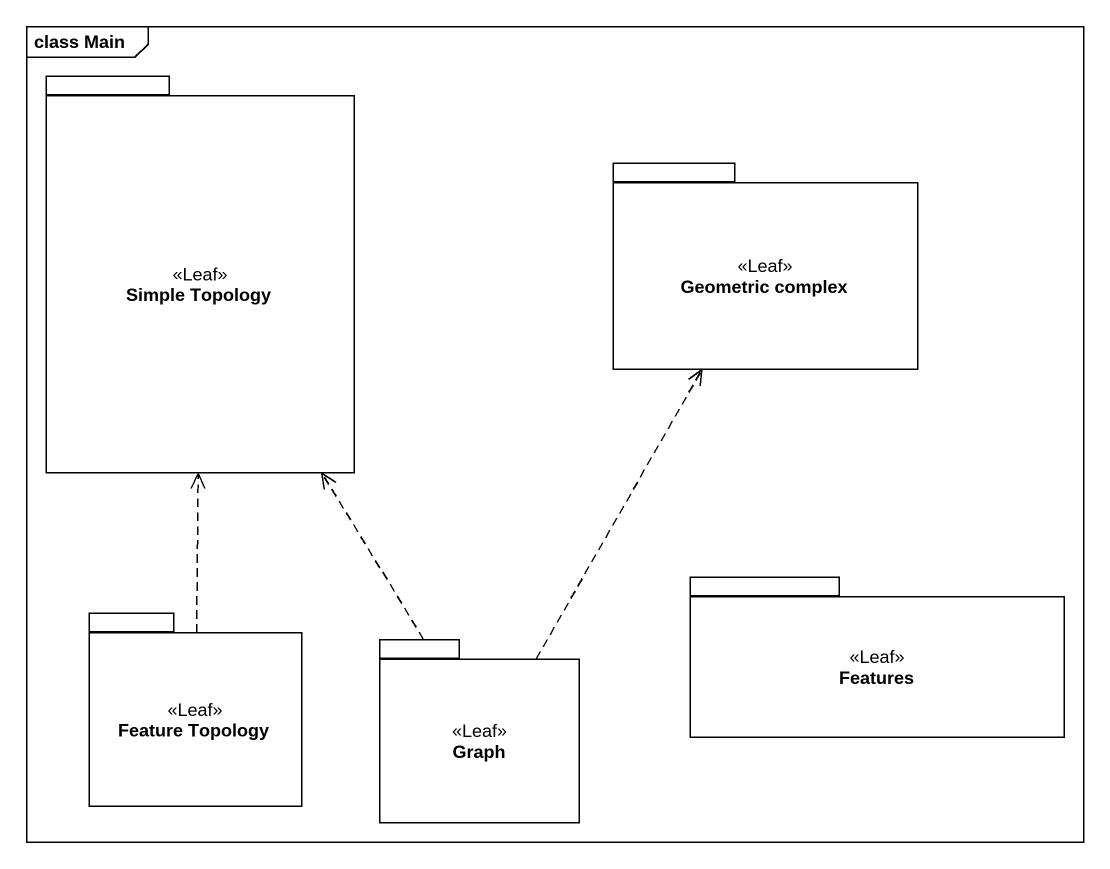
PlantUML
@startuml
mainframe class Main
package "Simple Topology" as Simple_Topology <<Leaf>> {
}
package "Geometric complex" as Geometric_complex <<Leaf>> {
}
package "Feature Topology" as Feature_Topology <<Leaf>> {
}
package Features <<Leaf>> {
}
package Graph <<Leaf>> {
}
Feature_Topology .up.> Simple_Topology
Graph .up.> Simple_Topology
Graph .up.> Geometric_complex
@enduml
